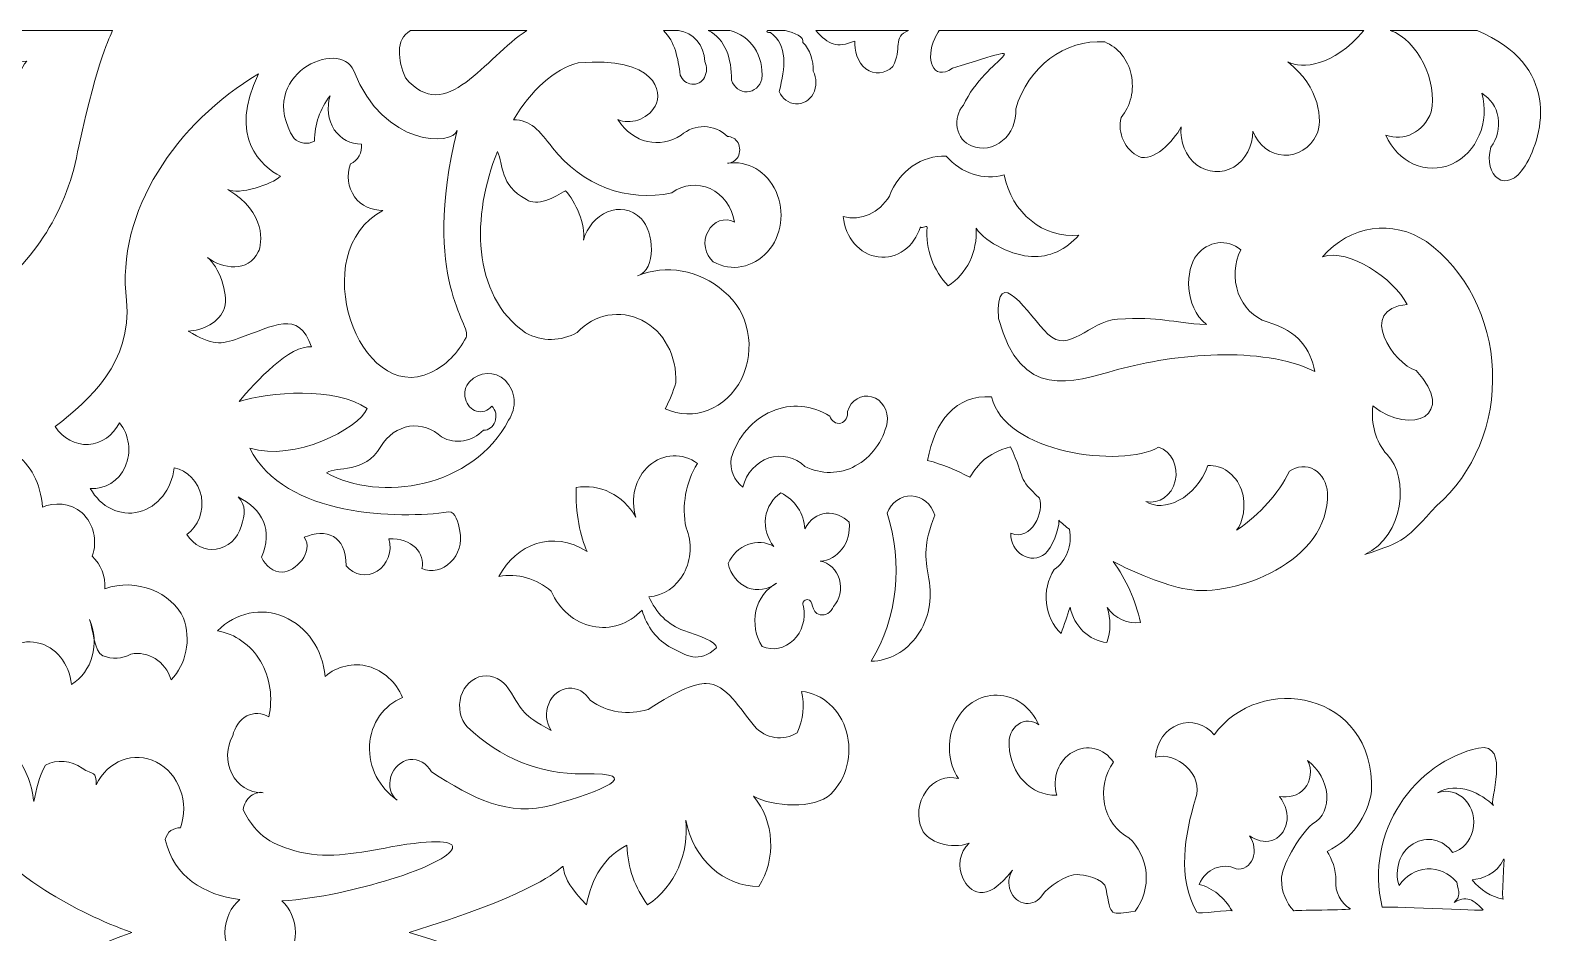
# Model space of a CAD drawing. Header units: millimetres. Extents: x -1201 to 1212, y -594 to 594.
# Drawn here: x 213 to 1212, y 0 to 590 of the extents above; entities that cross this region are included whole.
import ezdxf

# ---------------------------------------------------------------- set-up
doc = ezdxf.new("R2010")
doc.units = ezdxf.units.MM
doc.header["$MEASUREMENT"] = 0
doc.layers.add('Layer 1', color=7, linetype='Continuous')

msp = doc.modelspace()

# ---------------------------------------------------------------- linework, layer by layer
at = {"layer": 'Layer 1', "color": 250, "lineweight": 20}
for points, knots in [([(62.235, 589.9539), (62.235, 589.9539), (266.0357, 589.9539), (266.0357, 589.9539), (264.4806, 585.0308), (257.1471, 573.9726), (244.0214, 514.3744), (237.0804, 473.301), (214.9214, 437.5828), (182.8864, 416.0047), (171.1377, 409.0086), (156.4543, 410.798), (146.5752, 420.6181), (136.4319, 430.4415), (132.96, 446.5131), (137.7673, 460.5051), (152.985, 450.3818), (171.939, 451.2748), (186.3554, 462.5877), (200.772, 473.8974), (207.9803, 493.5411), (204.7781, 512.888), (200.2378, 502.4715), (189.0263, 498.0064), (179.4144, 502.7681), (153.2966, 528.6114), (191.4772, 553.1973), (205.8437, 552.4752), (204.244, 558.7234), (205.8437, 565.5709), (210.1169, 570.0362), (196.7102, 567.4924), (182.3382, 570.4553), (169.6689, 575.5427), (165.2649, 554.2614), (153.2492, 538.1867), (136.699, 531.6386), (127.8882, 530.7458), (120.1459, 525.0908), (115.8727, 516.4602), (111.6022, 507.8265), (111.3351, 497.7063), (115.3385, 488.7792), (100.1209, 500.982), (92.9124, 522.1151), (97.1858, 542.6518), (98.9385, 551.508), (105.2425, 564.8907), (110.5033, 571.3258), (93.5246, 565.0778), (73.2018, 578.0735), (62.235, 589.9539)], [0, 0, 0, 0, 0.05882353, 0.05882353, 0.05882353, 0.11764706, 0.11764706, 0.11764706, 0.17647059, 0.17647059, 0.17647059, 0.23529412, 0.23529412, 0.23529412, 0.29411765, 0.29411765, 0.29411765, 0.35294118, 0.35294118, 0.35294118, 0.41176471, 0.41176471, 0.41176471, 0.47058824, 0.47058824, 0.47058824, 0.52941176, 0.52941176, 0.52941176, 0.58823529, 0.58823529, 0.58823529, 0.64705882, 0.64705882, 0.64705882, 0.70588235, 0.70588235, 0.70588235, 0.76470588, 0.76470588, 0.76470588, 0.82352941, 0.82352941, 0.82352941, 0.88235294, 0.88235294, 0.88235294, 0.94117647, 0.94117647, 0.94117647, 1, 1, 1, 1]), ([(460.9342, 589.9539), (460.9342, 589.9539), (537.1034, 589.9539), (537.1034, 589.9539), (509.8645, 572.6798), (484.1892, 527.1671), (457.6819, 559.0037), (452.8829, 570.3006), (450.8408, 584.2829), (460.9342, 589.9539)], [0, 0, 0, 0, 0.33333333, 0.33333333, 0.33333333, 0.66666667, 0.66666667, 0.66666667, 1, 1, 1, 1]), ([(626.3928, 589.9539), (626.3928, 589.9539), (636.297, 589.9539), (636.297, 589.9539), (645.7948, 588.9447), (653.1534, 580.3657), (653.4176, 569.7364), (655.02, 566.4608), (655.02, 562.5951), (653.1506, 559.3197), (651.5481, 556.0441), (648.3431, 554.5579), (644.874, 554.8545), (641.6719, 555.1544), (638.7341, 557.5337), (637.3986, 560.8092), (635.7989, 572.1059), (634.1214, 582.513), (626.3928, 589.9539)], [0, 0, 0, 0, 0.16666667, 0.16666667, 0.16666667, 0.33333333, 0.33333333, 0.33333333, 0.5, 0.5, 0.5, 0.66666667, 0.66666667, 0.66666667, 0.83333333, 0.83333333, 0.83333333, 1, 1, 1, 1]), ([(655.66, 589.9539), (655.66, 589.9539), (669.8205, 589.9539), (669.8205, 589.9539), (683.2438, 586.9297), (692.2686, 573.2698), (690.6745, 558.13), (689.6035, 553.3683), (685.6001, 550.0927), (681.0627, 549.796), (676.5224, 549.796), (672.519, 552.7719), (670.9165, 557.5337), (670.9165, 571.5031), (667.1136, 584.2861), (655.66, 589.9539)], [0, 0, 0, 0, 0.2, 0.2, 0.2, 0.4, 0.4, 0.4, 0.6, 0.6, 0.6, 0.8, 0.8, 0.8, 1, 1, 1, 1]), ([(694.5639, 589.9539), (694.5639, 589.9539), (705.9758, 589.9539), (705.9758, 589.9539), (712.2159, 588.503), (718.4004, 585.8561), (717.6381, 582.2388), (722.1756, 577.4771), (724.5794, 570.3328), (724.3122, 563.34), (726.7159, 558.7234), (726.7159, 553.3683), (724.3122, 548.6032), (721.9085, 544.1413), (717.6381, 541.7588), (712.8307, 542.0553), (708.2932, 542.3552), (704.02, 545.3309), (702.1533, 550.0927), (705.9592, 565.9353), (707.887, 580.053), (696.4141, 588.6803), (694.2078, 588.6901), (693.2008, 589.0994), (694.5639, 589.9539)], [0, 0, 0, 0, 0.125, 0.125, 0.125, 0.25, 0.25, 0.25, 0.375, 0.375, 0.375, 0.5, 0.5, 0.5, 0.625, 0.625, 0.625, 0.75, 0.75, 0.75, 0.875, 0.875, 0.875, 1, 1, 1, 1]), ([(726.0315, 589.9539), (726.0315, 589.9539), (786.7411, 589.9539), (786.7411, 589.9539), (775.6436, 585.998), (782.9269, 577.8607), (776.3723, 566.4608), (771.5651, 561.4024), (764.0927, 560.8092), (758.7511, 564.9745), (753.1453, 569.1432), (751.0115, 577.1772), (751.6346, 583.119), (739.5855, 578.1961), (734.475, 580.7752), (726.0315, 589.9539)], [0, 0, 0, 0, 0.2, 0.2, 0.2, 0.4, 0.4, 0.4, 0.6, 0.6, 0.6, 0.8, 0.8, 0.8, 1, 1, 1, 1]), ([(806.7635, 589.9539), (806.7635, 589.9539), (1084.4077, 589.9539), (1084.4077, 589.9539), (1063.9209, 565.8289), (1044.1573, 564.9164), (1034.8041, 569.4397), (1055.6834, 552.9749), (1057.7642, 530.7458), (1053.4938, 521.8153), (1049.4877, 513.188), (1040.9468, 507.8265), (1032.1362, 508.4229), (1023.3253, 508.7195), (1015.316, 514.9707), (1011.8468, 524.0496), (1011.8468, 514.3744), (1007.0394, 505.4473), (999.2969, 500.6854), (991.8216, 496.2203), (982.2096, 496.8166), (975.0014, 502.1749), (967.7931, 507.8265), (964.057, 517.3534), (964.8583, 526.8769), (960.0508, 517.3534), (946.4355, 503.6612), (937.3578, 507.5298), (928.2801, 511.6953), (923.2083, 522.7115), (925.6119, 533.1282), (932.019, 540.5691), (934.4226, 550.9857), (932.2861, 561.1058), (930.1494, 570.9292), (923.7425, 578.9633), (914.9345, 582.5355), (888.7695, 584.3215), (865.0081, 566.1641), (856.7316, 538.783), (857.2657, 530.4491), (854.0636, 522.7115), (848.1879, 517.9465), (842.315, 512.888), (834.5726, 511.6953), (827.8986, 514.5259), (823.094, 516.4602), (819.622, 520.6289), (818.5564, 526.2805), (817.4853, 531.6386), (819.0877, 537.2935), (822.5598, 541.1656), (837.1154, 572.8699), (878.601, 585.2146), (815.3516, 565.2744), (802.1536, 556.444), (797.7106, 571.6611), (803.7977, 584.7632), (804.3263, 585.9045), (805.9204, 588.8576), (806.7635, 589.9539)], [0, 0, 0, 0, 0.05, 0.05, 0.05, 0.1, 0.1, 0.1, 0.15, 0.15, 0.15, 0.2, 0.2, 0.2, 0.25, 0.25, 0.25, 0.3, 0.3, 0.3, 0.35, 0.35, 0.35, 0.4, 0.4, 0.4, 0.45, 0.45, 0.45, 0.5, 0.5, 0.5, 0.55, 0.55, 0.55, 0.6, 0.6, 0.6, 0.65, 0.65, 0.65, 0.7, 0.7, 0.7, 0.75, 0.75, 0.75, 0.8, 0.8, 0.8, 0.85, 0.85, 0.85, 0.9, 0.9, 0.9, 0.95, 0.95, 0.95, 1, 1, 1, 1]), ([(1101.6843, 589.9539), (1101.6843, 589.9539), (1158.4768, 589.9539), (1158.4768, 589.9539), (1212.309, 567.6407), (1202.8892, 522.7954), (1189.8358, 501.4236), (1177.8731, 481.8381), (1162.1992, 494.7629), (1167.4933, 513.7812), (1171.4966, 519.1393), (1173.3662, 526.2805), (1172.2978, 533.1282), (1170.9624, 539.9727), (1167.2262, 545.6274), (1161.6176, 548.903), (1166.9563, 530.1492), (1158.1485, 509.9124), (1141.8623, 502.4715), (1125.3093, 495.3271), (1106.3552, 503.6612), (1098.88, 521.5186), (1110.6256, 517.0534), (1123.7068, 523.6014), (1128.5141, 536.7003), (1132.7817, 556.6051), (1119.7563, 583.9218), (1101.6843, 589.9539)], [0, 0, 0, 0, 0.11111111, 0.11111111, 0.11111111, 0.22222222, 0.22222222, 0.22222222, 0.33333333, 0.33333333, 0.33333333, 0.44444444, 0.44444444, 0.44444444, 0.55555556, 0.55555556, 0.55555556, 0.66666667, 0.66666667, 0.66666667, 0.77777778, 0.77777778, 0.77777778, 0.88888889, 0.88888889, 0.88888889, 1, 1, 1, 1]), ([(384.8009, 519.3102), (388.5176, 515.9959), (393.7229, 515.1674), (398.1854, 517.6531), (398.1854, 528.4308), (401.9048, 538.9312), (408.3481, 547.2234), (406.1168, 539.7631), (407.1101, 531.471), (411.0746, 525.1134), (415.2891, 519.033), (421.9828, 515.4416), (428.9241, 515.7188), (429.6667, 510.1929), (426.6928, 504.9409), (421.7353, 502.7294), (419.006, 495.5432), (419.9993, 487.2543), (424.4616, 481.174), (428.6765, 475.0968), (435.8652, 472.3306), (442.9287, 472.1919), (391.5279, 445.0299), (427.3801, 344.194), (474.2851, 366.2104), (484.1613, 370.9079), (492.1513, 379.1161), (497.2814, 389.1748), (501.6353, 397.7054), (467.4023, 425.5992), (491.4253, 524.5523), (488.799, 514.6581), (443.9498, 513.1171), (423.844, 563.5236), (414.9443, 585.8369), (358.9113, 560.5577), (384.8009, 519.3102)], [0, 0, 0, 0, 0.08333333, 0.08333333, 0.08333333, 0.16666667, 0.16666667, 0.16666667, 0.25, 0.25, 0.25, 0.33333333, 0.33333333, 0.33333333, 0.41666667, 0.41666667, 0.41666667, 0.5, 0.5, 0.5, 0.58333333, 0.58333333, 0.58333333, 0.66666667, 0.66666667, 0.66666667, 0.75, 0.75, 0.75, 0.83333333, 0.83333333, 0.83333333, 0.91666667, 0.91666667, 0.91666667, 1, 1, 1, 1]), ([(528.2594, 531.6033), (539.5989, 531.6033), (544.9348, 524.7265), (553.8763, 513.2782), (572.9388, 488.86), (602.7873, 477.2633), (631.9263, 483.808), (639.3794, 489.3467), (648.8217, 490.1752), (657.0203, 486.5773), (665.219, 482.6988), (671.1836, 474.3874), (672.9225, 464.693), (666.4625, 468.0169), (659.0095, 465.2475), (655.5291, 458.5997), (651.8013, 451.952), (653.5428, 443.3632), (659.0095, 438.653), (670.9333, 432.0052), (685.0966, 434.7778), (694.5388, 445.3008), (703.7308, 455.553), (705.9674, 471.6181), (700.0057, 484.6365), (694.0409, 497.9354), (681.3716, 505.1376), (668.2013, 503.1969), (670.9333, 503.1969), (673.6681, 504.8604), (675.1591, 507.3526), (676.6505, 510.122), (676.6505, 513.7231), (675.1591, 516.4924), (673.6681, 519.2619), (670.9333, 520.6482), (668.2013, 520.6482), (659.5047, 528.9564), (646.8326, 529.2336), (637.8883, 521.48), (624.2229, 512.614), (606.8296, 515.9412), (596.5193, 531.729), (604.5957, 528.4018), (615.5263, 531.1744), (620.9929, 540.5916), (626.4541, 549.7219), (621.3156, 573.0958), (570.7243, 568.8238), (554.8194, 564.7683), (539.7658, 550.5602), (528.2594, 531.6033)], [0, 0, 0, 0, 0.05882353, 0.05882353, 0.05882353, 0.11764706, 0.11764706, 0.11764706, 0.17647059, 0.17647059, 0.17647059, 0.23529412, 0.23529412, 0.23529412, 0.29411765, 0.29411765, 0.29411765, 0.35294118, 0.35294118, 0.35294118, 0.41176471, 0.41176471, 0.41176471, 0.47058824, 0.47058824, 0.47058824, 0.52941176, 0.52941176, 0.52941176, 0.58823529, 0.58823529, 0.58823529, 0.64705882, 0.64705882, 0.64705882, 0.70588235, 0.70588235, 0.70588235, 0.76470588, 0.76470588, 0.76470588, 0.82352941, 0.82352941, 0.82352941, 0.88235294, 0.88235294, 0.88235294, 0.94117647, 0.94117647, 0.94117647, 1, 1, 1, 1]), ([(328.281, 441.4997), (335.5422, 435.9159), (342.0327, 418.1164), (339.2784, 408.625), (336.7746, 399.1337), (324.3361, 393.3886), (315.5727, 393.3886), (331.6584, 383.7489), (336.6299, 384.3486), (348.7125, 388.6815), (371.5, 396.4996), (387.7303, 407.8577), (396.2434, 383.0138), (382.4695, 384.6871), (359.4009, 360.0656), (348.8848, 347.2246), (368.4147, 353.6435), (412.0872, 357.1285), (432.6185, 342.611), (426.7513, 329.2865), (385.0847, 307.731), (355.9484, 316.7807), (378.2298, 271.2743), (454.2377, 270.3878), (485.9056, 275.0334), (490.4238, 275.6943), (492.1791, 267.6795), (493.2142, 262.4954), (494.7163, 254.9611), (492.4628, 247.1429), (487.202, 242.12), (482.1972, 237.0938), (474.9361, 235.4206), (468.4233, 237.932), (470.9299, 247.9811), (461.7075, 258.0399), (446.8903, 257.4725), (449.1439, 249.0966), (445.8917, 240.4435), (439.1285, 236.2556), (432.3709, 232.0708), (424.1084, 233.4668), (418.8474, 239.8857), (418.8474, 260.1194), (405.758, 264.3783), (391.5251, 258.4978), (398.1714, 248.9708), (385.7328, 235.6978), (377.0362, 235.6978), (371.2746, 235.6978), (366.0166, 239.6086), (363.5155, 245.4697), (371.1383, 262.8823), (364.4559, 276.8325), (348.2089, 284.8181), (353.7198, 278.957), (352.7463, 273.6632), (350.2452, 265.5679), (347.9891, 257.4725), (341.4791, 251.8885), (333.9674, 250.7731), (326.4561, 249.3771), (319.1949, 253.2845), (314.6881, 260.2645), (322.1996, 265.5679), (325.9552, 275.6169), (324.2055, 285.1083), (322.1996, 294.8802), (315.1888, 302.4146), (306.4282, 303.8106), (304.923, 289.854), (295.6588, 278.1317), (283.3901, 275.0592), (271.1214, 271.9868), (258.3518, 278.1317), (251.5915, 290.4117), (261.106, 289.5736), (270.1199, 295.1575), (274.3764, 304.6488), (278.6328, 314.1402), (277.1305, 325.5821), (270.6205, 333.4001), (266.3641, 325.0276), (258.8526, 319.7209), (250.3395, 319.1631), (241.8265, 318.8826), (233.564, 323.0705), (228.5562, 330.8887), (251.3411, 348.7527), (278.9027, 372.5165), (275.2888, 413.303), (268.0277, 471.3634), (308.1448, 530.0299), (361.6489, 561.6151), (341.0451, 520.2807), (364.1804, 500.5436), (375.8762, 494.7177), (370.618, 489.1372), (348.3507, 482.2926), (341.5904, 485.9228), (366.8568, 470.7638), (363.9745, 450.5333), (361.4707, 445.2298), (355.0304, 431.5861), (337.9515, 433.9106), (328.281, 441.4997)], [0, 0, 0, 0, 0.02857143, 0.02857143, 0.02857143, 0.05714286, 0.05714286, 0.05714286, 0.08571429, 0.08571429, 0.08571429, 0.11428571, 0.11428571, 0.11428571, 0.14285714, 0.14285714, 0.14285714, 0.17142857, 0.17142857, 0.17142857, 0.2, 0.2, 0.2, 0.22857143, 0.22857143, 0.22857143, 0.25714286, 0.25714286, 0.25714286, 0.28571429, 0.28571429, 0.28571429, 0.31428571, 0.31428571, 0.31428571, 0.34285714, 0.34285714, 0.34285714, 0.37142857, 0.37142857, 0.37142857, 0.4, 0.4, 0.4, 0.42857143, 0.42857143, 0.42857143, 0.45714286, 0.45714286, 0.45714286, 0.48571429, 0.48571429, 0.48571429, 0.51428571, 0.51428571, 0.51428571, 0.54285714, 0.54285714, 0.54285714, 0.57142857, 0.57142857, 0.57142857, 0.6, 0.6, 0.6, 0.62857143, 0.62857143, 0.62857143, 0.65714286, 0.65714286, 0.65714286, 0.68571429, 0.68571429, 0.68571429, 0.71428571, 0.71428571, 0.71428571, 0.74285714, 0.74285714, 0.74285714, 0.77142857, 0.77142857, 0.77142857, 0.8, 0.8, 0.8, 0.82857143, 0.82857143, 0.82857143, 0.85714286, 0.85714286, 0.85714286, 0.88571429, 0.88571429, 0.88571429, 0.91428571, 0.91428571, 0.91428571, 0.94285714, 0.94285714, 0.94285714, 0.97142857, 0.97142857, 0.97142857, 1, 1, 1, 1]), ([(517.8823, 510.8956), (500.9398, 469.342), (500.6032, 416.9009), (536.2661, 392.1183), (546.9518, 386.3023), (559.3765, 386.5763), (570.0567, 392.3955), (581.2377, 404.5821), (598.1357, 407.6287), (612.2962, 400.4297), (626.7073, 393.2274), (635.4039, 376.8818), (634.4108, 359.4337), (632.672, 353.6145), (630.4351, 347.7983), (627.4528, 342.5369), (646.0897, 333.9482), (667.4557, 342.2563), (677.3959, 361.9258), (687.0829, 381.592), (682.3646, 406.2457), (665.9646, 419.2641), (649.5339, 433.7978), (628.1012, 437.0281), (609.5002, 429.468), (622.2004, 433.3721), (619.9442, 458.7448), (612.0404, 466.7563), (598.781, 480.1907), (578.7588, 470.0867), (574.0322, 452.7837), (575.7737, 462.7554), (568.8158, 478.266), (562.356, 485.191), (555.3981, 480.7612), (543.5131, 474.7131), (536.8057, 479.4233), (518.7615, 489.2629), (522.1722, 501.8234), (517.8823, 510.8956)], [0, 0, 0, 0, 0.07692308, 0.07692308, 0.07692308, 0.15384615, 0.15384615, 0.15384615, 0.23076923, 0.23076923, 0.23076923, 0.30769231, 0.30769231, 0.30769231, 0.38461538, 0.38461538, 0.38461538, 0.46153846, 0.46153846, 0.46153846, 0.53846154, 0.53846154, 0.53846154, 0.61538462, 0.61538462, 0.61538462, 0.69230769, 0.69230769, 0.69230769, 0.76923077, 0.76923077, 0.76923077, 0.84615385, 0.84615385, 0.84615385, 0.92307692, 0.92307692, 0.92307692, 1, 1, 1, 1]), ([(774.1413, 481.6929), (780.4147, 498.103), (795.3793, 508.5938), (811.3037, 507.7877), (821.1994, 496.4879), (835.677, 491.6454), (849.1922, 495.6819), (854.019, 470.6605), (875.0122, 453.7121), (897.9391, 456.1334), (889.9768, 446.7162), (878.6345, 441.3354), (867.0502, 442.1446), (855.4658, 442.6799), (837.8499, 450.4818), (830.8504, 460.7051), (831.8185, 445.3717), (824.8187, 430.5738), (812.511, 423.0427), (802.888, 432.7919), (797.8248, 446.9644), (798.7567, 461.353), (798.8512, 462.8392), (794.1858, 460.0248), (794.414, 461.5142), (790.5497, 448.5989), (778.9681, 440.2586), (766.9024, 441.8739), (754.5947, 443.4857), (745.1802, 454.5181), (743.9757, 468.2394), (755.5601, 465.2798), (767.6257, 470.6605), (774.1413, 481.6929)], [0, 0, 0, 0, 0.09090909, 0.09090909, 0.09090909, 0.18181818, 0.18181818, 0.18181818, 0.27272727, 0.27272727, 0.27272727, 0.36363636, 0.36363636, 0.36363636, 0.45454545, 0.45454545, 0.45454545, 0.54545455, 0.54545455, 0.54545455, 0.63636364, 0.63636364, 0.63636364, 0.72727273, 0.72727273, 0.72727273, 0.81818182, 0.81818182, 0.81818182, 0.90909091, 0.90909091, 0.90909091, 1, 1, 1, 1]), ([(1090.3363, 344.3714), (1089.0817, 332.3137), (1091.847, 321.4909), (1099.6422, 312.5186), (1114.0394, 297.8333), (1111.221, 259.3391), (1085.081, 247.2944), (1111.6328, 255.7542), (1111.7747, 257.1179), (1132.078, 279.1602), (1156.4709, 300.1869), (1170.0499, 333.2647), (1168.5421, 367.4678), (1167.2818, 401.6708), (1151.1906, 433.0692), (1125.2898, 451.852), (1103.4119, 466.7112), (1075.2494, 462.5039), (1057.3969, 442.0381), (1074.7459, 447.3674), (1103.7096, 428.13), (1112.7621, 410.7495), (1079.2361, 407.7674), (1104.0378, 371.6299), (1118.6825, 367.5807), (1145.6626, 338.5166), (1115.9031, 324.3536), (1090.3363, 344.3714)], [0, 0, 0, 0, 0.11111111, 0.11111111, 0.11111111, 0.22222222, 0.22222222, 0.22222222, 0.33333333, 0.33333333, 0.33333333, 0.44444444, 0.44444444, 0.44444444, 0.55555556, 0.55555556, 0.55555556, 0.66666667, 0.66666667, 0.66666667, 0.77777778, 0.77777778, 0.77777778, 0.88888889, 0.88888889, 0.88888889, 1, 1, 1, 1]), ([(1052.2836, 366.9487), (1049.3848, 381.692), (1042.196, 392.9855), (1021.0942, 399.4013), (1012.5366, 402.0514), (1005.6427, 409.2053), (1002.3155, 418.2163), (998.991, 427.4917), (999.4638, 437.8245), (1003.9791, 446.5679), (994.9486, 453.9895), (982.3516, 452.4001), (974.982, 442.8603), (967.8517, 433.585), (966.4911, 409.7277), (981.4586, 397.6892), (957.3774, 398.6727), (952.3779, 403.1766), (923.3641, 401.1002), (904.4267, 399.7462), (891.5876, 378.0005), (877.7972, 391.3929), (865.4811, 403.3571), (843.5225, 439.8201), (845.4837, 401.5194), (860.298, 347.4986), (892.8758, 359.7754), (923.389, 368.1286), (961.1914, 378.4776), (1016.871, 384.0422), (1052.2836, 366.9487)], [0, 0, 0, 0, 0.1, 0.1, 0.1, 0.2, 0.2, 0.2, 0.3, 0.3, 0.3, 0.4, 0.4, 0.4, 0.5, 0.5, 0.5, 0.6, 0.6, 0.6, 0.7, 0.7, 0.7, 0.8, 0.8, 0.8, 0.9, 0.9, 0.9, 1, 1, 1, 1]), ([(508.682, 328.4805), (512.0594, 328.4805), (515.0863, 330.5565), (516.2493, 334.1901), (517.6459, 337.8235), (516.7168, 341.7147), (514.1545, 344.3133), (511.5949, 341.1989), (507.867, 339.8996), (504.1419, 340.9378), (500.6505, 341.9759), (497.8573, 345.0902), (496.9252, 348.9848), (495.7625, 352.8795), (496.9252, 357.2897), (499.4848, 360.1462), (506.0058, 367.1519), (516.0156, 367.6742), (523.0012, 360.9232), (529.7534, 354.1753), (530.6825, 343.014), (525.096, 334.9702), (502.2807, 290.8439), (440.6225, 280.9592), (406.089, 300.6448), (413.0637, 305.3259), (430.6322, 299.4066), (441.5155, 317.8381), (445.9389, 325.105), (452.6908, 329.7764), (460.3749, 331.0757), (467.8252, 332.1139), (475.5064, 329.5185), (481.3264, 324.0668), (490.407, 319.1342), (501.3486, 320.9525), (508.682, 328.4805)], [0, 0, 0, 0, 0.08333333, 0.08333333, 0.08333333, 0.16666667, 0.16666667, 0.16666667, 0.25, 0.25, 0.25, 0.33333333, 0.33333333, 0.33333333, 0.41666667, 0.41666667, 0.41666667, 0.5, 0.5, 0.5, 0.58333333, 0.58333333, 0.58333333, 0.66666667, 0.66666667, 0.66666667, 0.75, 0.75, 0.75, 0.83333333, 0.83333333, 0.83333333, 0.91666667, 0.91666667, 0.91666667, 1, 1, 1, 1]), ([(772.767, 333.555), (769.9181, 320.9783), (762.3205, 310.6552), (751.871, 305.0969), (741.6611, 299.5388), (729.5508, 299.5388), (718.865, 304.8325), (712.4552, 310.9196), (703.4303, 313.0376), (695.3567, 310.3908), (687.0468, 307.4795), (680.6342, 300.3319), (678.2611, 291.3306), (672.5635, 295.2993), (669.712, 302.7144), (670.6606, 310.1264), (674.9366, 324.157), (684.671, 335.5409), (697.2569, 340.8345), (709.6064, 346.3927), (723.6138, 345.0709), (735.2512, 337.659), (736.1999, 334.4801), (739.2879, 332.3652), (742.376, 333.1583), (745.4613, 333.9515), (747.3613, 337.3914), (746.6491, 340.8345), (749.0221, 348.2465), (755.9106, 352.2185), (762.5569, 350.3646), (769.4423, 348.5142), (773.7184, 341.3633), (772.767, 333.555)], [0, 0, 0, 0, 0.09090909, 0.09090909, 0.09090909, 0.18181818, 0.18181818, 0.18181818, 0.27272727, 0.27272727, 0.27272727, 0.36363636, 0.36363636, 0.36363636, 0.45454545, 0.45454545, 0.45454545, 0.54545455, 0.54545455, 0.54545455, 0.63636364, 0.63636364, 0.63636364, 0.72727273, 0.72727273, 0.72727273, 0.81818182, 0.81818182, 0.81818182, 0.90909091, 0.90909091, 0.90909091, 1, 1, 1, 1]), ([(1060.5907, 287.4038), (1060.3543, 293.9936), (1057.0464, 299.7904), (1052.0834, 302.6887), (1046.8837, 305.587), (1040.7354, 305.3259), (1035.7749, 301.6345), (1028.1132, 286.6559), (1017.319, 274.2049), (1001.122, 263.0112), (1005.281, 267.9054), (1007.8823, 279.5019), (1004.338, 289.5124), (1000.5572, 299.7904), (991.574, 306.1158), (982.4742, 305.3259), (974.6036, 283.7671), (953.2459, 274.2468), (941.937, 281.8715), (950.4472, 280.0275), (958.9546, 285.824), (961.0828, 295.309), (963.4476, 304.7971), (958.4818, 314.5465), (950.2107, 317.4448), (925.9263, 303.3979), (849.1644, 313.6469), (840.9408, 350.3131), (817.541, 351.896), (803.667, 334.3093), (799.1741, 308.7497), (808.6301, 306.1158), (818.0862, 302.4243), (826.8303, 297.6818), (832.703, 306.8218), (837.171, 312.712), (853.3013, 317.709), (863.5946, 295.5798), (857.3909, 297.6431), (872.3444, 284.1121), (875.4352, 275.4944), (867.5091, 255.5865), (853.5378, 261.0543), (853.5378, 254.9932), (856.3755, 249.4609), (861.1021, 246.8238), (865.8288, 243.9254), (871.5013, 244.1898), (875.9943, 247.6136), (880.2453, 251.3051), (885.5618, 263.7883), (884.8551, 269.5849), (886.989, 267.6537), (889.3036, 265.6969), (891.8297, 263.6884), (893.9552, 253.4103), (889.9378, 242.8712), (881.9035, 237.3389), (873.3931, 224.1625), (875.5185, 205.7182), (886.3937, 195.4402), (888.5192, 201.2369), (890.411, 207.0335), (892.3026, 212.8303), (894.9011, 200.1826), (904.5936, 190.6977), (916.4117, 189.6434), (919.0102, 197.0199), (919.0102, 205.1895), (916.6455, 212.5691), (921.6114, 205.1895), (930.1189, 201.5012), (938.3926, 202.8166), (935.0848, 217.3115), (928.9366, 231.0134), (920.429, 242.6068), (933.7383, 235.6011), (953.9944, 227.1123), (968.8838, 224.4269), (999.6892, 218.8655), (1062.21, 242.3391), (1060.5907, 287.4038)], [0, 0, 0, 0, 0.03703704, 0.03703704, 0.03703704, 0.07407407, 0.07407407, 0.07407407, 0.11111111, 0.11111111, 0.11111111, 0.14814815, 0.14814815, 0.14814815, 0.18518519, 0.18518519, 0.18518519, 0.22222222, 0.22222222, 0.22222222, 0.25925926, 0.25925926, 0.25925926, 0.2962963, 0.2962963, 0.2962963, 0.33333333, 0.33333333, 0.33333333, 0.37037037, 0.37037037, 0.37037037, 0.40740741, 0.40740741, 0.40740741, 0.44444444, 0.44444444, 0.44444444, 0.48148148, 0.48148148, 0.48148148, 0.51851852, 0.51851852, 0.51851852, 0.55555556, 0.55555556, 0.55555556, 0.59259259, 0.59259259, 0.59259259, 0.62962963, 0.62962963, 0.62962963, 0.66666667, 0.66666667, 0.66666667, 0.7037037, 0.7037037, 0.7037037, 0.74074074, 0.74074074, 0.74074074, 0.77777778, 0.77777778, 0.77777778, 0.81481481, 0.81481481, 0.81481481, 0.85185185, 0.85185185, 0.85185185, 0.88888889, 0.88888889, 0.88888889, 0.92592593, 0.92592593, 0.92592593, 0.96296296, 0.96296296, 0.96296296, 1, 1, 1, 1]), ([(339.6234, -0.0459), (339.7222, -8.9244), (343.5621, -16.7588), (349.3996, -21.5303), (325.4067, -24.8818), (306.4785, -36.1079), (300.5248, -60.9512), (301.8156, -65.8322), (305.9358, -68.7081), (310.5706, -68.4179), (316.4964, -85.0728), (309.5412, -104.0266), (294.8604, -111.4933), (280.1797, -118.96), (262.9199, -112.3541), (255.4501, -96.5599), (255.4501, -106.0384), (253.6475, -102.592), (246.1776, -107.473), (238.9667, -112.641), (229.95, -113.5019), (222.2215, -109.4816), (218.1654, -101.9438), (216.2457, -93.5584), (214.6321, -85.6016), (213.2078, -97.7076), (209.0874, -108.9076), (201.359, -116.9515), (193.6305, -124.9888), (183.3287, -129.0091), (172.768, -127.8613), (172.768, -144.2295), (177.9204, -160.0237), (186.9341, -172.8003), (192.3424, -185.2932), (204.4498, -192.186), (216.8161, -189.6004), (228.9206, -187.3048), (237.9344, -175.8179), (239.2226, -162.3223), (252.8741, -170.3629), (258.0264, -189.3134), (251.0712, -204.8206), (253.6475, -198.505), (253.9061, -183.5716), (259.8291, -180.9859), (265.7549, -178.6904), (272.4512, -178.9774), (278.1155, -182.1368), (289.4495, -184.4323), (300.5248, -177.5395), (304.5168, -165.3367), (314.4348, -175.531), (317.5257, -191.6121), (312.6321, -205.6847), (304.6478, -222.3398), (281.9378, -232.2728), (261.1172, -224.9221), (261.6319, -232.9627), (258.541, -240.7164), (252.8741, -246.1745), (256.4823, -256.2236), (253.6475, -267.7106), (246.1776, -274.6034), (238.452, -281.2061), (227.6326, -281.4931), (220.2909, -278.1917), (219.1307, -294.1279), (212.4343, -305.9017), (202.3912, -313.3685), (192.3424, -320.5482), (179.9819, -322.8468), (168.3891, -319.3973), (180.7525, -301.8815), (183.0727, -278.0466), (174.5709, -257.6583), (149.0707, -231.5279), (136.9632, -192.7599), (141.8595, -154.2818), (146.2775, -98.994), (179.0416, -54.8804), (221.9516, -27.6992), (240.5954, -15.8879), (259.5927, -6.7568), (278.7956, -0.0459), (259.5927, 6.6648), (240.5954, 15.7956), (221.9516, 27.6069), (179.0416, 54.7881), (146.2775, 98.9017), (141.8595, 154.1894), (136.9632, 192.6676), (149.0707, 231.4357), (174.5709, 257.5661), (183.0727, 277.9543), (180.7525, 301.7891), (168.3891, 319.305), (179.9819, 322.7546), (192.3424, 320.4559), (202.3912, 313.2762), (212.4343, 305.8094), (219.1307, 294.0355), (220.2909, 278.0994), (227.6326, 281.4008), (238.452, 281.1138), (246.1776, 274.5112), (253.6475, 267.6183), (256.4823, 256.1312), (252.8741, 246.0823), (258.541, 240.624), (261.6319, 232.8704), (261.1172, 224.8299), (281.9378, 232.1805), (304.6478, 222.2475), (312.6321, 205.5925), (317.5257, 191.5198), (314.4348, 175.4387), (304.5168, 165.2444), (300.5248, 177.4471), (289.4495, 184.34), (278.1155, 182.0445), (272.4512, 178.8851), (265.7549, 178.5981), (259.8291, 180.8936), (253.9061, 183.4792), (253.6475, 198.4127), (251.0712, 204.7283), (258.0264, 189.2212), (252.8741, 170.2706), (239.2226, 162.23), (237.9344, 175.7255), (228.9206, 187.2125), (216.8161, 189.5081), (204.4498, 192.0937), (192.3424, 185.2009), (186.9341, 172.708), (177.9204, 159.9314), (172.768, 144.1372), (172.768, 127.769), (183.3287, 128.9169), (193.6305, 124.8964), (201.359, 116.8592), (209.0874, 108.8154), (213.2078, 97.6153), (214.6321, 85.5093), (216.2457, 93.4661), (218.1654, 101.8516), (222.2215, 109.3893), (229.95, 113.4096), (238.9667, 112.5487), (246.1776, 107.3807), (253.6475, 102.4996), (255.4501, 105.946), (255.4501, 96.4675), (262.9199, 112.2618), (280.1797, 118.8676), (294.8604, 111.401), (309.5412, 103.9343), (316.4964, 84.9805), (310.5706, 68.3256), (305.9358, 68.6158), (301.8156, 65.74), (300.5248, 60.8589), (306.4785, 36.0155), (325.4067, 24.7896), (349.3996, 21.4381), (343.5621, 16.6666), (339.7222, 8.8325), (339.6234, -0.0459)], [0, 0, 0, 0, 0.01785714, 0.01785714, 0.01785714, 0.03571429, 0.03571429, 0.03571429, 0.05357143, 0.05357143, 0.05357143, 0.07142857, 0.07142857, 0.07142857, 0.08928571, 0.08928571, 0.08928571, 0.10714286, 0.10714286, 0.10714286, 0.125, 0.125, 0.125, 0.14285714, 0.14285714, 0.14285714, 0.16071429, 0.16071429, 0.16071429, 0.17857143, 0.17857143, 0.17857143, 0.19642857, 0.19642857, 0.19642857, 0.21428571, 0.21428571, 0.21428571, 0.23214286, 0.23214286, 0.23214286, 0.25, 0.25, 0.25, 0.26785714, 0.26785714, 0.26785714, 0.28571429, 0.28571429, 0.28571429, 0.30357143, 0.30357143, 0.30357143, 0.32142857, 0.32142857, 0.32142857, 0.33928571, 0.33928571, 0.33928571, 0.35714286, 0.35714286, 0.35714286, 0.375, 0.375, 0.375, 0.39285714, 0.39285714, 0.39285714, 0.41071429, 0.41071429, 0.41071429, 0.42857143, 0.42857143, 0.42857143, 0.44642857, 0.44642857, 0.44642857, 0.46428571, 0.46428571, 0.46428571, 0.48214286, 0.48214286, 0.48214286, 0.5, 0.5, 0.5, 0.51785714, 0.51785714, 0.51785714, 0.53571429, 0.53571429, 0.53571429, 0.55357143, 0.55357143, 0.55357143, 0.57142857, 0.57142857, 0.57142857, 0.58928571, 0.58928571, 0.58928571, 0.60714286, 0.60714286, 0.60714286, 0.625, 0.625, 0.625, 0.64285714, 0.64285714, 0.64285714, 0.66071429, 0.66071429, 0.66071429, 0.67857143, 0.67857143, 0.67857143, 0.69642857, 0.69642857, 0.69642857, 0.71428571, 0.71428571, 0.71428571, 0.73214286, 0.73214286, 0.73214286, 0.75, 0.75, 0.75, 0.76785714, 0.76785714, 0.76785714, 0.78571429, 0.78571429, 0.78571429, 0.80357143, 0.80357143, 0.80357143, 0.82142857, 0.82142857, 0.82142857, 0.83928571, 0.83928571, 0.83928571, 0.85714286, 0.85714286, 0.85714286, 0.875, 0.875, 0.875, 0.89285714, 0.89285714, 0.89285714, 0.91071429, 0.91071429, 0.91071429, 0.92857143, 0.92857143, 0.92857143, 0.94642857, 0.94642857, 0.94642857, 0.96428571, 0.96428571, 0.96428571, 0.98214286, 0.98214286, 0.98214286, 1, 1, 1, 1]), ([(518.8254, 232.8768), (530.243, 254.1809), (553.573, 263.3111), (576.5304, 249.1998), (571.9401, 258.33), (568.7128, 274.6563), (569.3334, 290.9824), (584.5955, 293.7486), (599.9829, 286.2786), (608.4236, 271.6129), (604.451, 283.7865), (607.9258, 297.3465), (617.1092, 305.3709), (626.2926, 313.3955), (638.9483, 313.9499), (648.6297, 306.7541), (640.9346, 294.5803), (638.2054, 279.0827), (641.185, 264.6942), (645.1549, 255.0126), (644.6569, 243.9447), (639.6938, 234.8113), (634.9782, 225.9583), (626.2926, 220.1486), (616.8616, 219.5942), (621.3268, 209.0808), (629.5198, 201.0563), (639.6938, 197.4584), (649.6229, 193.8604), (661.1127, 190.6235), (661.0403, 186.1132), (649.5422, 175.3904), (640.9346, 181.4095), (631.7539, 186.1132), (622.3201, 191.0943), (615.3733, 199.9505), (612.3937, 210.8797), (603.7081, 201.6076), (591.7954, 197.7356), (579.88, 200.2246), (568.2151, 202.7166), (558.2887, 211.0152), (553.0751, 223.192), (543.3965, 231.4938), (530.9887, 235.0885), (518.8254, 232.8768)], [0, 0, 0, 0, 0.06666667, 0.06666667, 0.06666667, 0.13333333, 0.13333333, 0.13333333, 0.2, 0.2, 0.2, 0.26666667, 0.26666667, 0.26666667, 0.33333333, 0.33333333, 0.33333333, 0.4, 0.4, 0.4, 0.46666667, 0.46666667, 0.46666667, 0.53333333, 0.53333333, 0.53333333, 0.6, 0.6, 0.6, 0.66666667, 0.66666667, 0.66666667, 0.73333333, 0.73333333, 0.73333333, 0.8, 0.8, 0.8, 0.86666667, 0.86666667, 0.86666667, 0.93333333, 0.93333333, 0.93333333, 1, 1, 1, 1]), ([(728.8693, 207.8331), (732.4664, 207.0303), (736.0636, 209.1711), (737.5019, 213.1816), (741.8196, 217.7242), (743.258, 224.4075), (741.5775, 230.8231), (739.6606, 237.2388), (734.6224, 241.7847), (728.8693, 242.8551), (734.6224, 243.1195), (739.6606, 246.0629), (743.258, 250.873), (746.8522, 255.6864), (748.5326, 261.8345), (747.8149, 268.2502), (743.7391, 272.5284), (738.2224, 274.666), (732.7056, 274.1341), (727.1916, 273.5988), (722.1562, 270.3878), (718.7982, 263.972), (718.559, 273.5988), (712.3244, 283.2224), (703.2132, 287.5006), (697.9357, 284.0251), (694.0993, 278.1413), (693.1422, 271.1938), (692.4217, 264.5072), (694.3385, 257.5564), (698.6564, 252.4786), (693.3787, 255.4188), (687.1441, 255.954), (681.6302, 253.8165), (675.8742, 251.6759), (671.32, 247.13), (668.6826, 241.2495), (670.3602, 234.031), (675.1564, 228.1504), (681.3909, 225.4778), (687.8646, 223.0727), (694.8198, 224.1399), (700.3338, 228.418), (693.6208, 224.9427), (688.8245, 218.2594), (686.9077, 210.2382), (685.2274, 202.2169), (686.6658, 193.6637), (690.9834, 186.9805), (697.9357, 184.0402), (705.8507, 185.6425), (711.3645, 191.2586), (717.1206, 196.604), (719.5187, 204.8928), (718.0803, 213.1816), (717.5992, 213.9812), (717.3598, 215.3191), (717.8384, 216.1219), (718.559, 217.189), (719.2795, 217.7242), (720.4759, 217.7242), (724.9743, 217.7242), (722.1673, 209.2355), (728.8693, 207.8331)], [0, 0, 0, 0, 0.04761905, 0.04761905, 0.04761905, 0.0952381, 0.0952381, 0.0952381, 0.14285714, 0.14285714, 0.14285714, 0.19047619, 0.19047619, 0.19047619, 0.23809524, 0.23809524, 0.23809524, 0.28571429, 0.28571429, 0.28571429, 0.33333333, 0.33333333, 0.33333333, 0.38095238, 0.38095238, 0.38095238, 0.42857143, 0.42857143, 0.42857143, 0.47619048, 0.47619048, 0.47619048, 0.52380952, 0.52380952, 0.52380952, 0.57142857, 0.57142857, 0.57142857, 0.61904762, 0.61904762, 0.61904762, 0.66666667, 0.66666667, 0.66666667, 0.71428571, 0.71428571, 0.71428571, 0.76190476, 0.76190476, 0.76190476, 0.80952381, 0.80952381, 0.80952381, 0.85714286, 0.85714286, 0.85714286, 0.9047619, 0.9047619, 0.9047619, 0.95238095, 0.95238095, 0.95238095, 1, 1, 1, 1]), ([(803.8366, 272.9315), (796.4671, 253.9003), (797.3351, 246.4014), (799.8529, 231.2004), (802.5097, 218.3625), (799.8529, 204.7799), (792.5444, 194.4086), (785.2333, 183.792), (774.158, 177.6181), (762.198, 177.3731), (779.4744, 205.7697), (783.2412, 241.8201), (772.6083, 274.1662), (775.2652, 281.3299), (781.6889, 285.7725), (788.555, 285.5243), (795.4238, 285.2793), (801.6221, 280.3401), (803.8366, 272.9315)], [0, 0, 0, 0, 0.16666667, 0.16666667, 0.16666667, 0.33333333, 0.33333333, 0.33333333, 0.5, 0.5, 0.5, 0.66666667, 0.66666667, 0.66666667, 0.83333333, 0.83333333, 0.83333333, 1, 1, 1, 1]), ([(460.0498, -0.0461), (611.8554, -46.4295), (533.6942, -59.9054), (576.1326, -18.1658), (578.9675, -35.3948), (588.4988, -50.3281), (602.448, -57.0598), (603.2269, -42.0652), (607.6922, -29.121), (616.0576, -18.1658), (634.3466, -30.5137), (643.1018, -51.7628), (641.0431, -73.5858), (645.6779, -48.3164), (665.7698, -29.9398), (688.8245, -30.0818), (700.2866, -48.3164), (698.9985, -72.7251), (685.347, -89.0931), (697.7104, -82.2034), (725.272, -80.4787), (735.8298, -90.5311), (746.1345, -100.5802), (750.2547, -116.6612), (746.1345, -131.3078), (742.0143, -145.951), (730.4216, -156.2902), (716.7701, -157.725), (718.8316, -148.8237), (717.8022, -139.0614), (713.9378, -130.7307), (704.6655, -124.9888), (693.3314, -126.7104), (685.8617, -135.0412), (676.592, -145.7446), (667.6448, -162.9575), (654.3969, -162.8899), (647.2582, -162.8543), (636.6197, -159.0952), (616.3165, -145.951), (603.4385, -141.9308), (589.7842, -143.9425), (578.4528, -151.9831), (575.3621, -157.1511), (569.9538, -160.3106), (564.284, -159.7367), (558.6198, -159.4498), (553.7233, -155.4295), (551.4061, -149.6876), (548.8297, -143.9425), (549.6031, -137.3367), (552.9501, -132.1686), (532.9862, -143.488), (535.6513, -142.9303), (525.1352, -159.4498), (521.2708, -165.4786), (514.8304, -168.6381), (508.1341, -167.7773), (501.4377, -166.6295), (496.0267, -161.4583), (493.9652, -154.5654), (491.9066, -147.3889), (493.4506, -139.6353), (498.0883, -134.4674), (519.3374, -114.0065), (546.383, -103.2385), (573.7908, -103.8569), (616.8278, -104.8281), (583.7448, -91.638), (554.3916, -83.597), (524.3181, -75.3589), (502.3571, -87.4077), (474.6468, -105.1776), (471.5559, -110.6325), (466.1476, -113.792), (460.4807, -113.2149), (454.8164, -112.3541), (449.92, -108.0468), (448.1172, -102.018), (446.3146, -95.9859), (447.8614, -89.3801), (452.3682, -86.6526), (440.6475, -94.5514), (433.4365, -108.0468), (434.2072, -122.4065), (434.9804, -136.7628), (443.7412, -149.1106), (455.8458, -153.7047), (451.4668, -164.044), (443.2236, -171.2205), (433.4365, -174.0962), (423.6492, -176.6788), (413.0887, -174.3799), (405.1043, -167.4903), (403.5573, -185.2932), (393.2528, -200.2265), (378.3131, -206.5456), (363.3736, -212.8612), (346.6342, -209.4149), (334.7854, -197.354), (346.3754, -195.3454), (356.4185, -188.1656), (362.859, -177.5395), (369.2994, -166.6295), (371.1022, -153.4177), (368.27, -141.07), (363.8883, -143.9425), (358.4829, -143.9425), (353.8452, -141.647), (349.2075, -139.0614), (345.8608, -134.1771), (344.8287, -128.7221), (340.4497, -121.2555), (340.1938, -111.7802), (344.058, -104.0266), (347.9194, -96.273), (355.1333, -91.3919), (364.6645, -91.3919), (362.859, -92.2527), (359.5093, -91.3919), (356.6773, -89.3801), (353.8452, -87.3715), (352.0425, -83.9252), (351.5278, -80.3368), (361.0562, -61.812), (370.1357, -57.7314), (388.6808, -52.5634), (408.7159, -48.13), (427.5282, -52.2084), (448.1697, -55.9623), (508.849, -66.9973), (494.6533, -49.0672), (448.2106, -34.8695), (426.4387, -28.2138), (400.7674, -22.1153), (376.8914, -20.7004), (382.1852, -15.8781), (385.6113, -8.427), (385.7045, -0.0459), (385.6113, 8.3351), (382.1852, 15.7857), (376.8914, 20.6081), (400.7674, 22.023), (426.4387, 28.1215), (448.2106, 34.7773), (494.6533, 48.9749), (508.849, 66.905), (448.1697, 55.8699), (427.5282, 52.1161), (408.7159, 48.0378), (388.6808, 52.4711), (370.1357, 57.6392), (361.0562, 61.7197), (351.5278, 80.2445), (352.0425, 83.8329), (353.8452, 87.2793), (356.6773, 89.2878), (359.5093, 91.2995), (362.859, 92.1603), (364.6645, 91.2995), (355.1333, 91.2995), (347.9194, 96.1807), (344.058, 103.9343), (340.1938, 111.6879), (340.4497, 121.1632), (344.8287, 128.6299), (345.8608, 134.0849), (349.2075, 138.9691), (353.8452, 141.5547), (358.4829, 143.8502), (363.8883, 143.8502), (368.27, 140.9777), (371.1022, 153.3254), (369.2994, 166.5373), (362.859, 177.4471), (356.4185, 188.0734), (346.3754, 195.2532), (334.7854, 197.2618), (346.6342, 209.3227), (363.3736, 212.769), (378.3131, 206.4533), (393.2528, 200.1342), (403.5573, 185.2009), (405.1043, 167.3981), (413.0887, 174.2877), (423.6492, 176.5864), (433.4365, 174.0039), (443.2236, 171.1282), (451.4668, 163.9517), (455.8458, 153.6124), (443.7412, 149.0182), (434.9804, 136.6705), (434.2072, 122.3141), (433.4365, 107.9545), (440.6475, 94.4591), (452.3682, 86.5603), (447.8614, 89.2878), (446.3146, 95.8936), (448.1172, 101.9257), (449.92, 107.9545), (454.8164, 112.2618), (460.4807, 113.1226), (466.1476, 113.6996), (471.5559, 110.5402), (474.6468, 105.0852), (502.3571, 87.3154), (524.3181, 75.2665), (554.3916, 83.5047), (583.7448, 91.5456), (616.8278, 104.7358), (573.7908, 103.7647), (546.383, 103.1463), (519.3374, 113.9142), (498.0883, 134.375), (493.4506, 139.543), (491.9066, 147.2965), (493.9652, 154.4731), (496.0267, 161.366), (501.4377, 166.5373), (508.1341, 167.6851), (514.8304, 168.5458), (521.2708, 165.3862), (525.1352, 159.3574), (535.6513, 142.838), (532.9862, 143.3956), (552.9501, 132.0763), (549.6031, 137.2444), (548.8297, 143.8502), (551.4061, 149.5953), (553.7233, 155.3372), (558.6198, 159.3574), (564.284, 159.6445), (569.9538, 160.2182), (575.3621, 157.0588), (578.4528, 151.8908), (589.7842, 143.8502), (603.4385, 141.8385), (616.3165, 145.8588), (636.6197, 159.0029), (647.2582, 162.762), (654.3969, 162.7976), (667.6448, 162.8652), (676.592, 145.6523), (685.8617, 134.9489), (693.3314, 126.618), (704.6655, 124.8964), (713.9378, 130.6384), (717.8022, 138.9691), (718.8316, 148.7314), (716.7701, 157.6327), (730.4216, 156.1979), (742.0143, 145.8588), (746.1345, 131.2156), (750.2547, 116.569), (746.1345, 100.488), (735.8298, 90.4387), (725.272, 80.3865), (697.7104, 82.1112), (685.347, 89.0008), (698.9985, 72.6328), (700.2866, 48.2241), (688.8245, 29.9893), (665.7698, 29.8476), (645.6779, 48.2241), (641.0431, 73.4936), (643.1018, 51.6705), (634.3466, 30.4215), (616.0576, 18.0736), (607.6922, 29.0287), (603.2269, 41.973), (602.448, 56.9675), (588.4988, 50.2359), (578.9675, 35.3025), (576.1326, 18.0736), (533.6942, 59.8132), (611.8554, 46.3373), (460.0498, -0.0461)], [0, 0, 0, 0, 0.01086957, 0.01086957, 0.01086957, 0.02173913, 0.02173913, 0.02173913, 0.0326087, 0.0326087, 0.0326087, 0.04347826, 0.04347826, 0.04347826, 0.05434783, 0.05434783, 0.05434783, 0.06521739, 0.06521739, 0.06521739, 0.07608696, 0.07608696, 0.07608696, 0.08695652, 0.08695652, 0.08695652, 0.09782609, 0.09782609, 0.09782609, 0.10869565, 0.10869565, 0.10869565, 0.11956522, 0.11956522, 0.11956522, 0.13043478, 0.13043478, 0.13043478, 0.14130435, 0.14130435, 0.14130435, 0.15217391, 0.15217391, 0.15217391, 0.16304348, 0.16304348, 0.16304348, 0.17391304, 0.17391304, 0.17391304, 0.18478261, 0.18478261, 0.18478261, 0.19565217, 0.19565217, 0.19565217, 0.20652174, 0.20652174, 0.20652174, 0.2173913, 0.2173913, 0.2173913, 0.22826087, 0.22826087, 0.22826087, 0.23913043, 0.23913043, 0.23913043, 0.25, 0.25, 0.25, 0.26086957, 0.26086957, 0.26086957, 0.27173913, 0.27173913, 0.27173913, 0.2826087, 0.2826087, 0.2826087, 0.29347826, 0.29347826, 0.29347826, 0.30434783, 0.30434783, 0.30434783, 0.31521739, 0.31521739, 0.31521739, 0.32608696, 0.32608696, 0.32608696, 0.33695652, 0.33695652, 0.33695652, 0.34782609, 0.34782609, 0.34782609, 0.35869565, 0.35869565, 0.35869565, 0.36956522, 0.36956522, 0.36956522, 0.38043478, 0.38043478, 0.38043478, 0.39130435, 0.39130435, 0.39130435, 0.40217391, 0.40217391, 0.40217391, 0.41304348, 0.41304348, 0.41304348, 0.42391304, 0.42391304, 0.42391304, 0.43478261, 0.43478261, 0.43478261, 0.44565217, 0.44565217, 0.44565217, 0.45652174, 0.45652174, 0.45652174, 0.4673913, 0.4673913, 0.4673913, 0.47826087, 0.47826087, 0.47826087, 0.48913043, 0.48913043, 0.48913043, 0.5, 0.5, 0.5, 0.51086957, 0.51086957, 0.51086957, 0.52173913, 0.52173913, 0.52173913, 0.5326087, 0.5326087, 0.5326087, 0.54347826, 0.54347826, 0.54347826, 0.55434783, 0.55434783, 0.55434783, 0.56521739, 0.56521739, 0.56521739, 0.57608696, 0.57608696, 0.57608696, 0.58695652, 0.58695652, 0.58695652, 0.59782609, 0.59782609, 0.59782609, 0.60869565, 0.60869565, 0.60869565, 0.61956522, 0.61956522, 0.61956522, 0.63043478, 0.63043478, 0.63043478, 0.64130435, 0.64130435, 0.64130435, 0.65217391, 0.65217391, 0.65217391, 0.66304348, 0.66304348, 0.66304348, 0.67391304, 0.67391304, 0.67391304, 0.68478261, 0.68478261, 0.68478261, 0.69565217, 0.69565217, 0.69565217, 0.70652174, 0.70652174, 0.70652174, 0.7173913, 0.7173913, 0.7173913, 0.72826087, 0.72826087, 0.72826087, 0.73913043, 0.73913043, 0.73913043, 0.75, 0.75, 0.75, 0.76086957, 0.76086957, 0.76086957, 0.77173913, 0.77173913, 0.77173913, 0.7826087, 0.7826087, 0.7826087, 0.79347826, 0.79347826, 0.79347826, 0.80434783, 0.80434783, 0.80434783, 0.81521739, 0.81521739, 0.81521739, 0.82608696, 0.82608696, 0.82608696, 0.83695652, 0.83695652, 0.83695652, 0.84782609, 0.84782609, 0.84782609, 0.85869565, 0.85869565, 0.85869565, 0.86956522, 0.86956522, 0.86956522, 0.88043478, 0.88043478, 0.88043478, 0.89130435, 0.89130435, 0.89130435, 0.90217391, 0.90217391, 0.90217391, 0.91304348, 0.91304348, 0.91304348, 0.92391304, 0.92391304, 0.92391304, 0.93478261, 0.93478261, 0.93478261, 0.94565217, 0.94565217, 0.94565217, 0.95652174, 0.95652174, 0.95652174, 0.9673913, 0.9673913, 0.9673913, 0.97826087, 0.97826087, 0.97826087, 0.98913043, 0.98913043, 0.98913043, 1, 1, 1, 1]), ([(998.2176, 14.0984), (997.1382, 14.9335), (975.9863, 11.7127), (975.1767, 13.1183), (962.3627, 35.3895), (967.0865, 63.8926), (974.4339, 87.434), (980.0092, 103.1831), (961.8534, 118.4132), (948.1437, 114.6346), (949.0311, 124.516), (954.79, 132.9145), (963.2083, 135.8807), (971.407, 139.0884), (980.4932, 136.622), (986.4746, 129.2102), (1016.0643, 170.3351), (1091.3491, 158.0648), (1089.5016, 92.4022), (1086.625, 75.6085), (1076.8741, 61.033), (1060.3682, 53.002), (1063.3589, 48.4337), (1066.461, 40.7768), (1066.0186, 33.9839), (1065.4565, 26.7204), (1069.3125, 19.1181), (1075.5887, 15.3106), (1076.7515, 14.6046), (1037.2273, 14.524), (1038.543, 14.0984), (1033.4465, 19.534), (1030.567, 26.9459), (1030.567, 34.5996), (1030.3447, 42.2597), (1041.3197, 62.8223), (1050.7285, 70.9112), (1065.1172, 78.9872), (1062.5299, 100.9779), (1047.6265, 112.4134), (1050.7285, 106.4844), (1049.8438, 99.0725), (1045.6346, 94.1302), (1041.4254, 89.1943), (1034.7762, 87.9563), (1029.3486, 88.8204), (1033.4465, 83.0171), (1034.9989, 77.0883), (1033.8889, 71.6527), (1032.7815, 65.972), (1029.0148, 61.5262), (1024.1406, 60.0431), (1019.2665, 58.5634), (1013.95, 60.2915), (1009.7408, 63.1317), (1012.6201, 58.5634), (1013.7274, 52.8827), (1011.7355, 48.1855), (1009.9606, 43.4946), (1005.5314, 40.7768), (1000.8772, 41.5182), (991.7938, 45.964), (981.1553, 41.5182), (976.7264, 31.3886), (985.5898, 29.1672), (993.3435, 22.7451), (998.2176, 14.0984)], [0, 0, 0, 0, 0.04545455, 0.04545455, 0.04545455, 0.09090909, 0.09090909, 0.09090909, 0.13636364, 0.13636364, 0.13636364, 0.18181818, 0.18181818, 0.18181818, 0.22727273, 0.22727273, 0.22727273, 0.27272727, 0.27272727, 0.27272727, 0.31818182, 0.31818182, 0.31818182, 0.36363636, 0.36363636, 0.36363636, 0.40909091, 0.40909091, 0.40909091, 0.45454545, 0.45454545, 0.45454545, 0.5, 0.5, 0.5, 0.54545455, 0.54545455, 0.54545455, 0.59090909, 0.59090909, 0.59090909, 0.63636364, 0.63636364, 0.63636364, 0.68181818, 0.68181818, 0.68181818, 0.72727273, 0.72727273, 0.72727273, 0.77272727, 0.77272727, 0.77272727, 0.81818182, 0.81818182, 0.81818182, 0.86363636, 0.86363636, 0.86363636, 0.90909091, 0.90909091, 0.90909091, 0.95454545, 0.95454545, 0.95454545, 1, 1, 1, 1]), ([(934.8733, 13.8986), (940.1258, 20.8172), (942.7494, 29.8604), (942.0344, 38.9101), (941.0801, 47.9566), (937.0211, 56.2067), (930.8172, 61.7938), (922.7019, 66.0526), (916.7346, 74.2996), (914.826, 83.8811), (912.9146, 93.4596), (915.0624, 103.8375), (920.7907, 111.2849), (914.3475, 120.599), (903.1304, 123.2619), (894.0609, 117.9391), (884.7522, 112.884), (880.4567, 100.9102), (883.5587, 89.7327), (866.8498, 89.2007), (853.0092, 103.8375), (852.5306, 122.198), (851.8156, 127.5176), (853.9634, 133.108), (858.2589, 136.0353), (862.3151, 138.9594), (867.8069, 138.9594), (871.863, 135.7676), (866.8498, 147.4773), (856.1111, 154.9244), (844.6547, 155.1921), (832.959, 155.4565), (822.2176, 148.2735), (816.7314, 136.5641), (811.479, 125.1222), (812.4332, 111.0205), (819.3549, 100.6426), (811.479, 102.7736), (803.1244, 99.5787), (798.1113, 92.3925), (792.8615, 85.2095), (791.9074, 75.3667), (795.4878, 67.381), (799.0683, 59.1341), (814.6672, 53.9305), (826.2765, 58.3345), (820.0699, 52.7474), (818.4006, 42.6371), (822.4569, 34.9188), (826.2765, 27.2006), (836.776, 17.1031), (854.6784, 40.7736), (852.052, 36.7791), (851.5765, 31.4595), (853.2457, 27.2006), (854.9178, 22.6774), (858.7375, 19.4857), (863.2722, 18.9538), (867.5675, 18.4217), (871.863, 20.5496), (874.25, 24.5409), (877.1156, 29.3316), (891.4346, 38.3782), (896.9237, 37.8462), (900.2065, 37.5141), (914.7677, 36.1375), (915.9499, 28.3484), (918.7626, 9.8363), (918.6208, 11.6063), (934.8733, 13.8986)], [0, 0, 0, 0, 0.04347826, 0.04347826, 0.04347826, 0.08695652, 0.08695652, 0.08695652, 0.13043478, 0.13043478, 0.13043478, 0.17391304, 0.17391304, 0.17391304, 0.2173913, 0.2173913, 0.2173913, 0.26086957, 0.26086957, 0.26086957, 0.30434783, 0.30434783, 0.30434783, 0.34782609, 0.34782609, 0.34782609, 0.39130435, 0.39130435, 0.39130435, 0.43478261, 0.43478261, 0.43478261, 0.47826087, 0.47826087, 0.47826087, 0.52173913, 0.52173913, 0.52173913, 0.56521739, 0.56521739, 0.56521739, 0.60869565, 0.60869565, 0.60869565, 0.65217391, 0.65217391, 0.65217391, 0.69565217, 0.69565217, 0.69565217, 0.73913043, 0.73913043, 0.73913043, 0.7826087, 0.7826087, 0.7826087, 0.82608696, 0.82608696, 0.82608696, 0.86956522, 0.86956522, 0.86956522, 0.91304348, 0.91304348, 0.91304348, 0.95652174, 0.95652174, 0.95652174, 1, 1, 1, 1]), ([(1096.4263, 16.3842), (1084.4579, 66.504), (1118.5156, 111.6621), (1159.3836, 120.5087), (1180.9026, 125.1641), (1165.8853, 83.8135), (1169.118, 83.0429), (1162.2547, 90.3582), (1144.8948, 99.4143), (1132.6595, 91.2285), (1139.0218, 93.6852), (1145.874, 91.7734), (1150.7677, 86.5925), (1155.4164, 81.6824), (1157.3722, 74.0417), (1155.6612, 66.6781), (1153.9476, 59.5854), (1149.0539, 53.8563), (1142.4465, 52.2186), (1136.3317, 60.9491), (1125.5653, 63.4058), (1116.7545, 57.9476), (1107.9466, 52.7636), (1104.0323, 41.0346), (1107.457, 30.6663), (1111.861, 37.2143), (1118.4683, 41.0346), (1125.8102, 41.5795), (1133.1492, 41.8536), (1140.0013, 38.852), (1145.1396, 32.849), (1146.6058, 26.0302), (1148.0747, 23.8476), (1143.4259, 19.4824), (1146.6058, 21.665), (1150.2781, 22.484), (1153.7027, 21.391), (1156.226, 20.8301), (1160.7886, 16.5712), (1162.5385, 14.6368), (1163.3341, 13.7599), (1095.8141, 17.4932), (1096.4263, 16.3842)], [0, 0, 0, 0, 0.07142857, 0.07142857, 0.07142857, 0.14285714, 0.14285714, 0.14285714, 0.21428571, 0.21428571, 0.21428571, 0.28571429, 0.28571429, 0.28571429, 0.35714286, 0.35714286, 0.35714286, 0.42857143, 0.42857143, 0.42857143, 0.5, 0.5, 0.5, 0.57142857, 0.57142857, 0.57142857, 0.64285714, 0.64285714, 0.64285714, 0.71428571, 0.71428571, 0.71428571, 0.78571429, 0.78571429, 0.78571429, 0.85714286, 0.85714286, 0.85714286, 0.92857143, 0.92857143, 0.92857143, 1, 1, 1, 1]), ([(1155.2106, 34.2773), (1160.5494, 27.7326), (1167.7576, 23.2674), (1175.5, 21.7779), (1174.3009, 19.9208), (1176.7798, 50.1296), (1175.8894, 48.1209), (1171.1879, 37.4948), (1161.4174, 35.1735), (1155.2106, 34.2773)], [0, 0, 0, 0, 0.33333333, 0.33333333, 0.33333333, 0.66666667, 0.66666667, 0.66666667, 1, 1, 1, 1])]:
    msp.add_open_spline(points, degree=3, knots=knots, dxfattribs=at)

doc.saveas('drawing.dxf')
